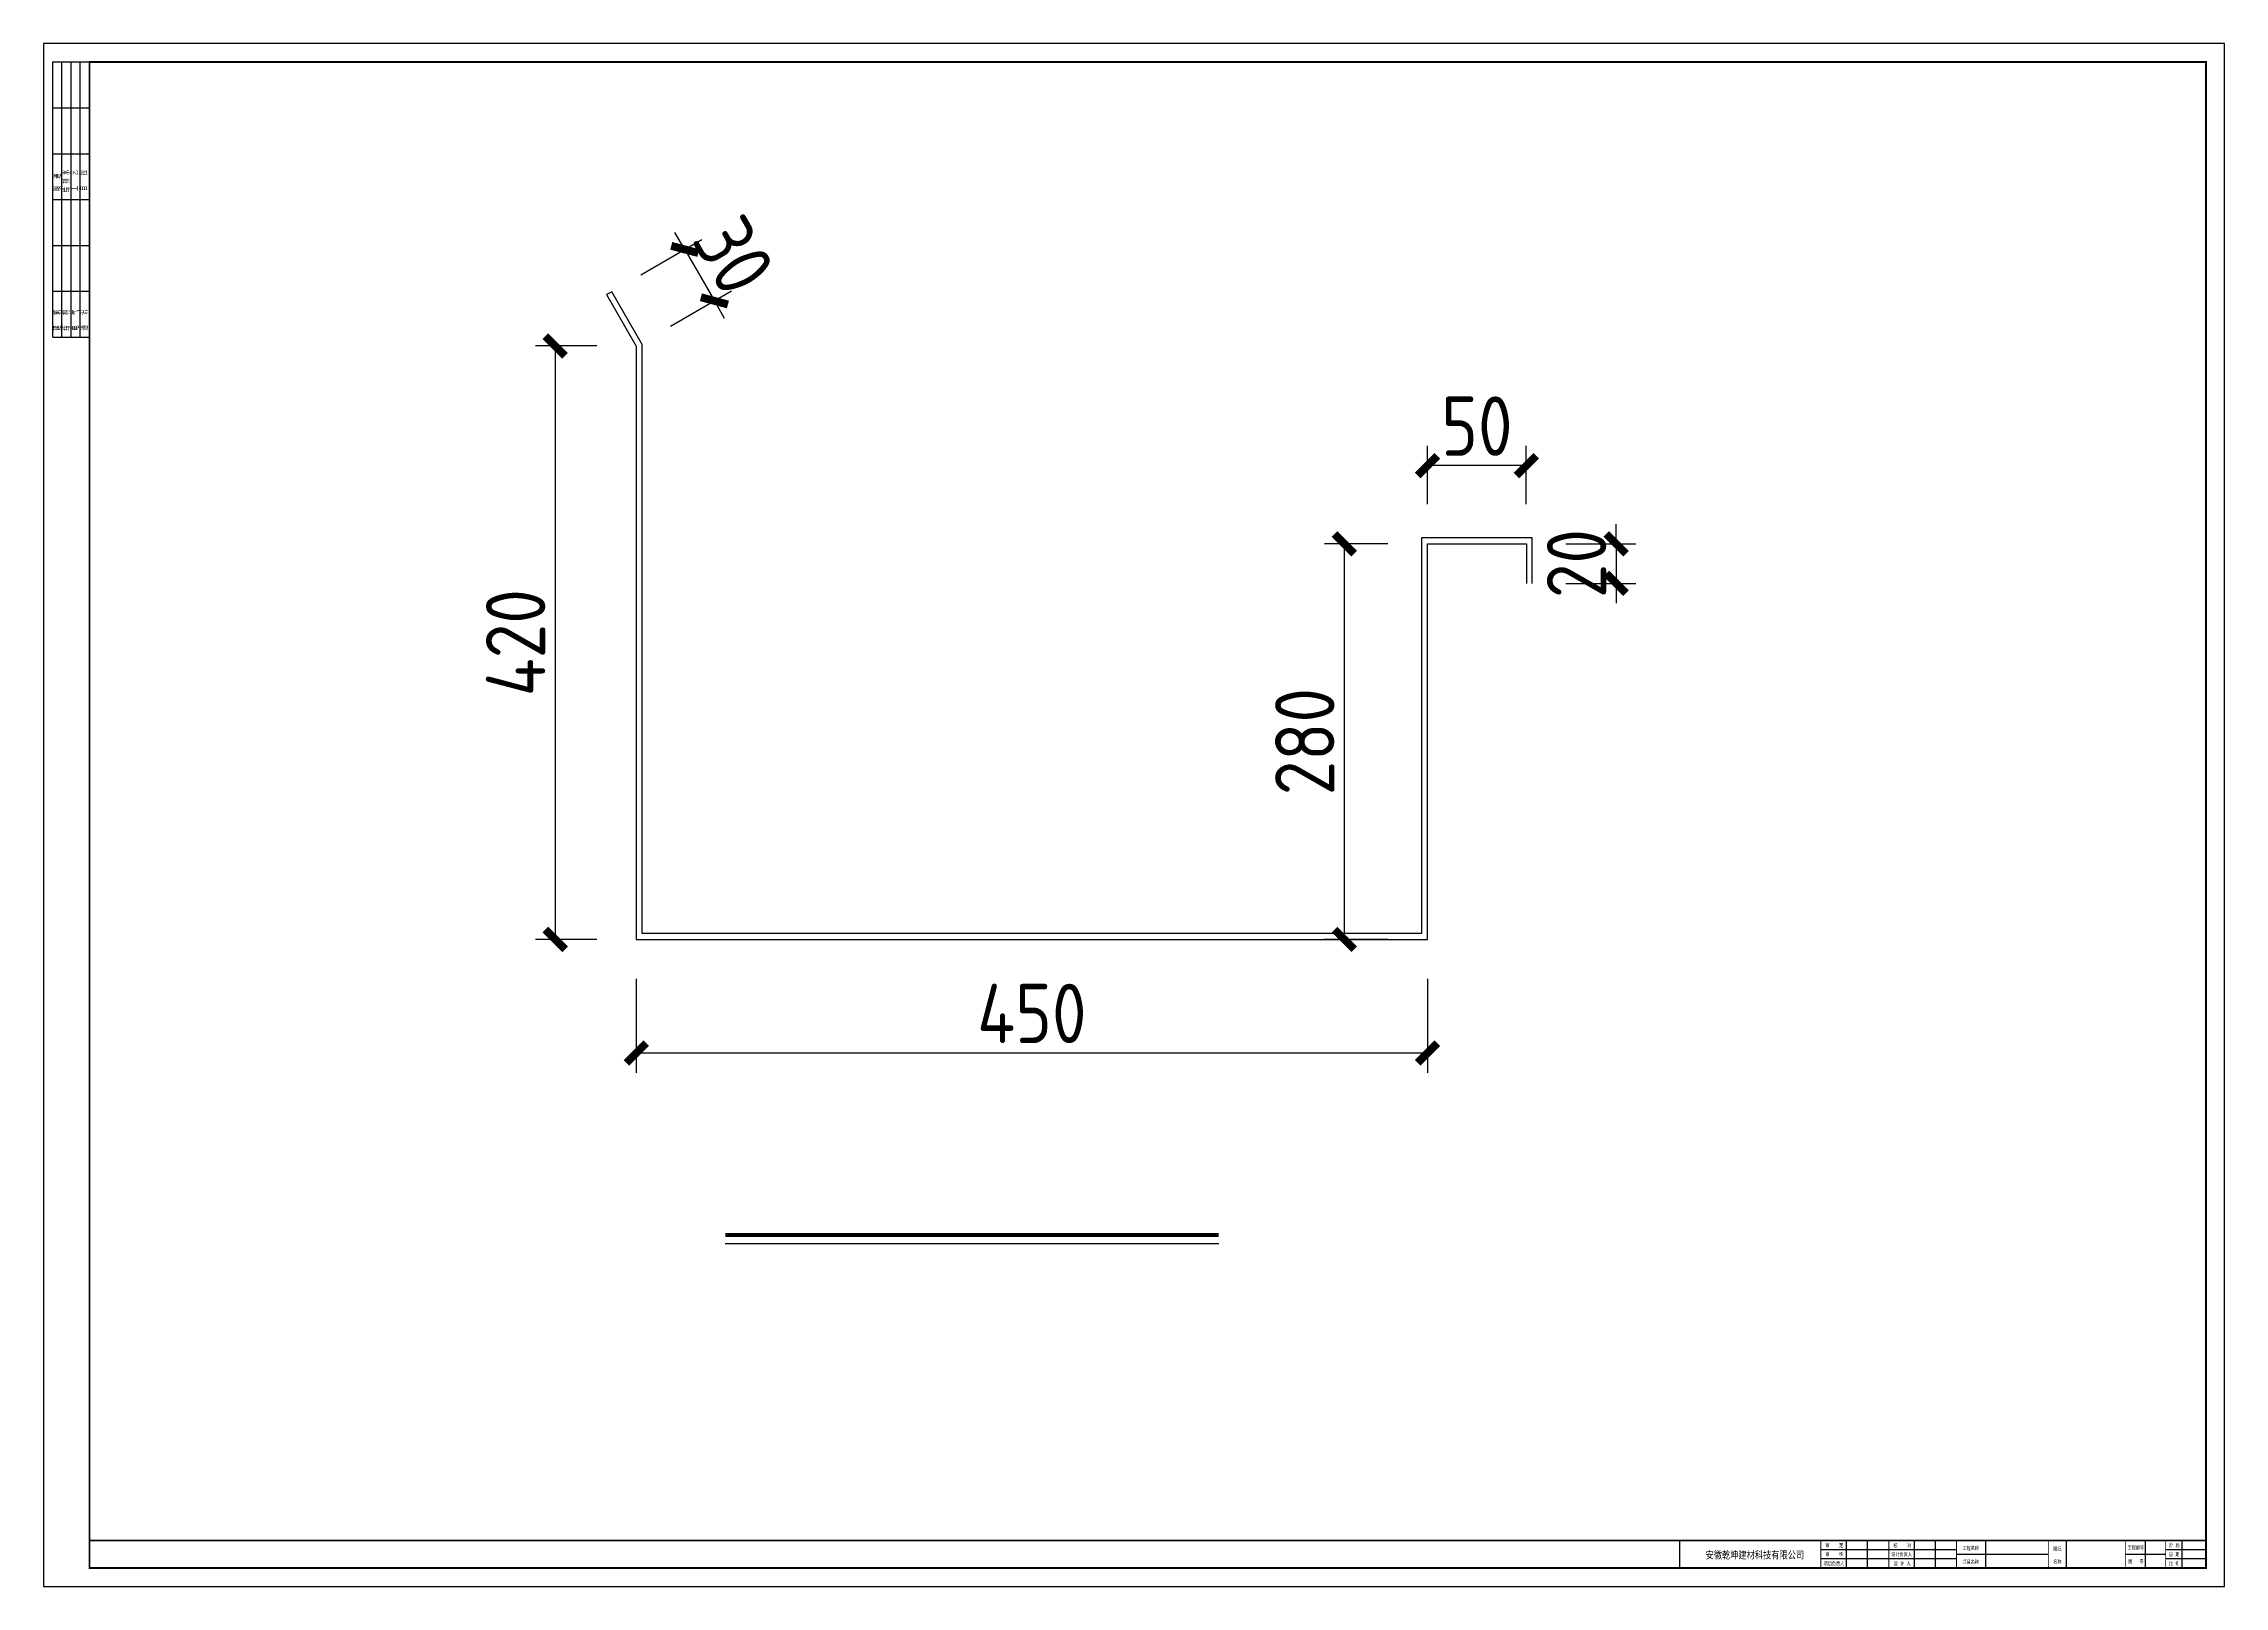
# Model space of a CAD drawing. Extents: x -196983 to 471790, y -783661 to 190401.
# Drawn here: x 89194 to 100220, y -241148 to -233350 of the extents above; entities that cross this region are included whole.
import ezdxf

# ---------------------------------------------------------------- set-up
doc = ezdxf.new("R2010")
doc.units = 0
doc.header["$LTSCALE"] = 1000
doc.header["$MEASUREMENT"] = 0
for name, color, linetype in [('_TCH_MASK', 7, 'Continuous'), ('AXIS', 3, 'Continuous'), ('PUB_TITLE', 4, 'Continuous')]:
    doc.layers.add(name, color=color, linetype=linetype)
doc.styles.get("Standard").update_dxf_attribs({"font": 'gbenor.shx', "bigfont": 'gbcbig.shx'})
doc.styles.add('图框', font='')
doc.styles.get('图框').set_extended_font_data('SimSun')
doc.dimstyles.get("Standard").update_dxf_attribs({"dimscale": 100, "dimtxt": 3.5, "dimasz": 1, "dimexe": 2.5, "dimexo": 3, "dimgap": 1.5, "dimtad": 1, "dimdec": 0, "dimzin": 0, "dimdsep": 46, "dimtxsty": 'Standard', "dimblk": 'ARCHTICK', "dimcen": 0.09, "dimadec": 0, "dimazin": 0, "dimtfac": 1, "dimtdec": 0, "dimtix": 1, "dimtmove": 2, "dimatfit": 3, "dimfxl": 1, "dimtolj": 1, "dimtzin": 0, "dimarcsym": 0})

# ---------------------------------------------------------------- blocks, each defined once
blk = doc.blocks.new('_ArchTick')
at = {"color": 0, "linetype": 'ByBlock', "const_width": 0.4}
blk.add_lwpolyline([(-0.5, -0.5), (0.5, 0.5)], dxfattribs=at)
blk = doc.blocks.new('*D1664')
at = {"layer": 'AXIS', "color": 0, "lineweight": -2}
for p, q in [((92214, -234518), (92523, -234340)), ((92436, -234390), (92386, -234304)), ((92436, -234390), (92586, -234650)), ((92364, -234778), (92673, -234600)), ((92586, -234650), (92636, -234737))]:
    blk.add_line(p, q, dxfattribs=at)
at = {"layer": 'Defpoints', "color": 0}
for p in [(92041, -234618), (92586, -234650), (92191, -234878)]:
    blk.add_point(p, dxfattribs=at)
at = {"layer": 'AXIS', "color": 0, "lineweight": -2, "xscale": 100, "yscale": 100, "zscale": 100}
for p, rotation in [((92436, -234390), 300.0000000000402), ((92586, -234650), 120.0000000000402)]:
    blk.add_blockref('_ArchTick', p, dxfattribs=dict(at, rotation=rotation))
at = {"layer": 'AXIS', "color": 0, "insert": (92684, -234420), "char_height": 300, "attachment_point": 5, "rotation": 300}
blk.add_mtext('\\A1;30', dxfattribs=at)
blk = doc.blocks.new('*D1665')
at = {"layer": 'AXIS', "color": 0, "lineweight": -2}
for p, q in [((91991, -234878), (91681, -234878)), ((91781, -234878), (91781, -237878)), ((91991, -237878), (91681, -237878))]:
    blk.add_line(p, q, dxfattribs=at)
at = {"layer": 'Defpoints', "color": 0}
for p in [(92191, -234878), (91781, -237878), (92191, -237878)]:
    blk.add_point(p, dxfattribs=at)
at = {"layer": 'AXIS', "color": 0, "lineweight": -2, "xscale": 100, "yscale": 100, "zscale": 100}
for p, rotation in [((91781, -234878), 90), ((91781, -237878), 270)]:
    blk.add_blockref('_ArchTick', p, dxfattribs=dict(at, rotation=rotation))
at = {"layer": 'AXIS', "color": 0, "insert": (91581, -236378), "char_height": 300, "attachment_point": 5, "rotation": 90}
blk.add_mtext('\\A1;420', dxfattribs=at)
blk = doc.blocks.new('*D1666')
at = {"layer": 'AXIS', "color": 0, "lineweight": -2}
for p, q in [((92191, -238078), (92191, -238552)), ((96191, -238078), (96191, -238552)), ((92191, -238452), (96191, -238452))]:
    blk.add_line(p, q, dxfattribs=at)
at = {"layer": 'Defpoints', "color": 0}
for p in [(92191, -237878), (96191, -237878), (96191, -238452)]:
    blk.add_point(p, dxfattribs=at)
at = {"layer": 'AXIS', "color": 0, "lineweight": -2, "xscale": 100, "yscale": 100, "zscale": 100, "rotation": 180}
blk.add_blockref('_ArchTick', (92191, -238452), dxfattribs=at)
at = {"layer": 'AXIS', "color": 0, "lineweight": -2, "xscale": 100, "yscale": 100, "zscale": 100}
blk.add_blockref('_ArchTick', (96191, -238452), dxfattribs=at)
at = {"layer": 'AXIS', "color": 0, "insert": (94191, -238252), "char_height": 300, "attachment_point": 5}
blk.add_mtext('\\A1;450', dxfattribs=at)
blk = doc.blocks.new('*D1667')
at = {"layer": 'AXIS', "color": 0, "lineweight": -2}
for p, q in [((95991, -235878), (95671, -235878)), ((95771, -237878), (95771, -235878)), ((95991, -237878), (95671, -237878))]:
    blk.add_line(p, q, dxfattribs=at)
at = {"layer": 'Defpoints', "color": 0}
for p in [(95771, -235878), (96191, -235878), (96191, -237878)]:
    blk.add_point(p, dxfattribs=at)
at = {"layer": 'AXIS', "color": 0, "lineweight": -2, "xscale": 100, "yscale": 100, "zscale": 100}
for p, rotation in [((95771, -235878), 90), ((95771, -237878), 270)]:
    blk.add_blockref('_ArchTick', p, dxfattribs=dict(at, rotation=rotation))
at = {"layer": 'AXIS', "color": 0, "insert": (95571, -236878), "char_height": 300, "attachment_point": 5, "rotation": 90}
blk.add_mtext('\\A1;280', dxfattribs=at)
blk = doc.blocks.new('*D1668')
at = {"layer": 'AXIS', "color": 0, "lineweight": -2}
for p, q in [((96191, -235678), (96191, -235383)), ((96691, -235678), (96691, -235383)), ((96691, -235483), (96191, -235483))]:
    blk.add_line(p, q, dxfattribs=at)
at = {"layer": 'Defpoints', "color": 0}
for p in [(96191, -235483), (96191, -235878), (96691, -235878)]:
    blk.add_point(p, dxfattribs=at)
at = {"layer": 'AXIS', "color": 0, "lineweight": -2, "xscale": 100, "yscale": 100, "zscale": 100, "rotation": 180}
blk.add_blockref('_ArchTick', (96191, -235483), dxfattribs=at)
at = {"layer": 'AXIS', "color": 0, "lineweight": -2, "xscale": 100, "yscale": 100, "zscale": 100}
blk.add_blockref('_ArchTick', (96691, -235483), dxfattribs=at)
at = {"layer": 'AXIS', "color": 0, "insert": (96441, -235283), "char_height": 300, "attachment_point": 5}
blk.add_mtext('\\A1;50', dxfattribs=at)
blk = doc.blocks.new('*D1669')
at = {"layer": 'AXIS', "color": 0, "lineweight": -2}
for p, q in [((97145, -235878), (97145, -235778)), ((96891, -235878), (97245, -235878)), ((97145, -235878), (97145, -236078)), ((96891, -236078), (97245, -236078)), ((97145, -236078), (97145, -236178))]:
    blk.add_line(p, q, dxfattribs=at)
at = {"layer": 'Defpoints', "color": 0}
for p in [(96691, -235878), (96691, -236078), (97145, -236078)]:
    blk.add_point(p, dxfattribs=at)
at = {"layer": 'AXIS', "color": 0, "lineweight": -2, "xscale": 100, "yscale": 100, "zscale": 100}
for p, rotation in [((97145, -235878), 270), ((97145, -236078), 90)]:
    blk.add_blockref('_ArchTick', p, dxfattribs=dict(at, rotation=rotation))
at = {"layer": 'AXIS', "color": 0, "insert": (96945, -235978), "char_height": 300, "attachment_point": 5, "rotation": 90}
blk.add_mtext('\\A1;20', dxfattribs=at)
blk = doc.blocks.new('$titleblk$00000095')
for p, q in [((-150, 20), (-150, 0)), ((-150, 20), (0, 20)), ((-150, 15), (-75, 15)), ((-125, 20), (-125, 0)), ((-100, 20), (-100, 0)), ((-75, 20), (-75, 0)), ((-75, 20), (-75, 0)), ((-75, 15), (0, 15)), ((-50, 20), (-50, 0)), ((-25, 20), (-25, 0)), ((0, 20), (0, 0)), ((-150, 10), (-75, 10)), ((-150, 5), (-75, 5)), ((-75, 10), (0, 10)), ((-75, 5), (0, 5))]:
    blk.add_line(p, q)
at = {"width": 0.8}
for s, p in [('建   筑', (-146.4, 15.6)), ('结   构', (-146.4, 10.9)), ('给 排 水', (-71, 10.9)), ('暖  通', (-70.3, 15.7)), ('通   讯', (-146.4, 0.9)), ('电   气', (-146.4, 5.6)), ('工   艺', (-70.3, 6.1)), ('自   控', (-70.3, 1.2))]:
    blk.add_text(s, height=3.51, dxfattribs=at).set_placement(p)
blk = doc.blocks.new('新块')
for p, q in [((-8240, 400), (-8240, 1000)), ((-7780, 400), (-7780, 1000)), ((-6760, 400), (-6760, 1000)), ((-6300, 400), (-6300, 1000)), ((-5200, 400), (-5200, 1000)), ((-3440, 400), (-3440, 1000)), ((-1720, 400), (-1720, 1000)), ((-920, 400), (-920, 1000)), ((-400, 400), (-400, 1000)), ((-5840, 800), (-8800, 800)), ((-5840, 600), (-8800, 600)), ((-5840, 700), (-3840, 700)), ((-2160, 700), (-1280, 700)), ((-400, 800), (-1280, 800)), ((-400, 600), (-1280, 600))]:
    blk.add_line(p, q)
for points, const_width in [([(-11880, 400), (-11880, 1000), (-400, 1000)], 32), ([(-8800, 400), (-8800, 1000)], 20), ([(-7320, 400), (-7320, 1000)], 20), ([(-5840, 400), (-5840, 1000)], 20), ([(-3840, 400), (-3840, 1000)], 20), ([(-2160, 400), (-2160, 1000)], 20), ([(-1280, 400), (-1280, 1000)], 20)]:
    blk.add_lwpolyline(points, dxfattribs=dict(const_width=const_width))
at = {"layer": 'PUB_TITLE'}
blk.add_lwpolyline([(-47560, 0), (0, 0), (0, 33640), (-47560, 33640)], close=True, dxfattribs=at)
at = {"layer": 'PUB_TITLE', "const_width": 40}
blk.add_lwpolyline([(-46560, 400), (-400, 400), (-400, 33240), (-46560, 33240)], close=True, dxfattribs=at)
at = {"layer": 'PUB_TITLE', "const_width": 32}
blk.add_lwpolyline([(-400, 1000), (-46560, 1000)], dxfattribs=at)
at = {"layer": 'PUB_TITLE', "xscale": 40, "yscale": 40, "zscale": 40, "rotation": 90}
blk.add_blockref('$titleblk$00000095', (-46560, 33240), dxfattribs=at)
at = {"style": '图框', "width": 0.8}
for s, height, p in [('安徽乾坤建材科技有限公司', 160, (-11315, 604)), ('项目负责人', 80, (-8739, 457)), ('审    核', 80, (-8702, 659)), ('审    定', 80, (-8701, 854)), ('设计负责人', 80, (-7265, 659)), ('校    对', 80, (-7217, 851)), ('设 计 人', 80, (-7213, 457)), ('项目名称', 80, (-5712, 494)), ('工程名称', 80, (-5712, 794)), ('名称', 80, (-3732, 498)), ('图纸', 80, (-3732, 778)), ('工程编号', 80, (-2112, 803)), ('图   号', 80, (-2098, 504)), ('比 例', 80, (-1211, 457)), ('阶 段', 80, (-1205, 851)), ('日 期', 80, (-1212, 659))]:
    blk.add_text(s, height=height, dxfattribs=at).set_placement(p)
for tag, p in [('审定人', (-8147, 838)), ('校对', (-6621, 837)), ('阶段', (-810, 832)), ('项目负责人', (-8228, 444)), ('审核人', (-8147, 641)), ('设计负责人', (-6745, 649)), ('设计人', (-6659, 447)), ('项目名称', (-5026, 479)), ('工程名称', (-5026, 781)), ('图名', (-3347, 649)), ('图号', (-1657, 502)), ('日期', (-905, 632)), ('比例', (-810, 446))]:
    blk.add_attdef(tag, p, '', height=120)

msp = doc.modelspace()

# ---------------------------------------------------------------- linework, layer by layer
at = {"layer": 'AXIS', "color": 4}
msp.add_line((95135.7, -239417.3), (92640.8, -239417.3), dxfattribs=at)
msp.add_lwpolyline([(96721.1, -236078.3), (96721.1, -235848.3), (96161.1, -235848.3), (96161.1, -237848.3), (92221.1, -237848.3), (92221.1, -234870.2), (92067.1, -234603.5), (92041.1, -234618.5), (92191.1, -234878.3), (92191.1, -237878.3), (96191.1, -237878.3), (96191.1, -235878.3), (96691.1, -235878.3), (96691.1, -236078.3)], dxfattribs=at)
at = {"layer": 'AXIS', "color": 4, "const_width": 20}
msp.add_lwpolyline([(92640.8, -239372), (95135.7, -239372)], dxfattribs=at)

# ---------------------------------------------------------------- block references
at = {"layer": '_TCH_MASK', "color": 0, "lineweight": 15, "xscale": 0.2318313279538415, "yscale": 0.2318313278956339, "zscale": 0.2318313279437338}
msp.add_blockref('新块', (100220.4, -241148.4), dxfattribs=at)

# ---------------------------------------------------------------- dimensions: what is measured, and where the dimension line sits
at = {"layer": 'AXIS', "color": 4}
for p1, p2, distance, picture, middle in [((92041.1, -234618.5), (92191.1, -234878.3), 456.3, '*D1664', (92684.4, -234420.2)), ((96691.1, -235878.3), (96191.1, -235878.3), -395.3, '*D1668', (96441.1, -235283)), ((96691.1, -235878.3), (96691.1, -236078.3), 454.2, '*D1669', (96945.3, -235978.3))]:
    dim = msp.add_aligned_dim(p1=p1, p2=p2, distance=distance, dimstyle='Standard', override={"dimtxt": 3, "dimexe": 1, "dimexo": 2, "dimgap": 0.5, "dimlfac": 0.1}, dxfattribs=at)
    dim.commit()
    dim.dimension.update_dxf_attribs({"geometry": picture, "text_midpoint": middle})
for p1, p2, distance, text, picture, middle in [((92191.1, -234878.3), (92191.1, -237878.3), -410.4, '420', '*D1665', (91580.7, -236378.3)), ((96191.1, -237878.3), (96191.1, -235878.3), 419.9, '280', '*D1667', (95571.2, -236878.3)), ((92191.1, -237878.3), (96191.1, -237878.3), -573.7, '450', '*D1666', (94191.1, -238252))]:
    dim = msp.add_aligned_dim(p1=p1, p2=p2, distance=distance, text=text, dimstyle='Standard', override={"dimtxt": 3, "dimexe": 1, "dimexo": 2, "dimgap": 0.5, "dimlfac": 0.1}, dxfattribs=at)
    dim.commit()
    dim.dimension.update_dxf_attribs({"geometry": picture, "text_midpoint": middle})

doc.saveas('drawing.dxf')
